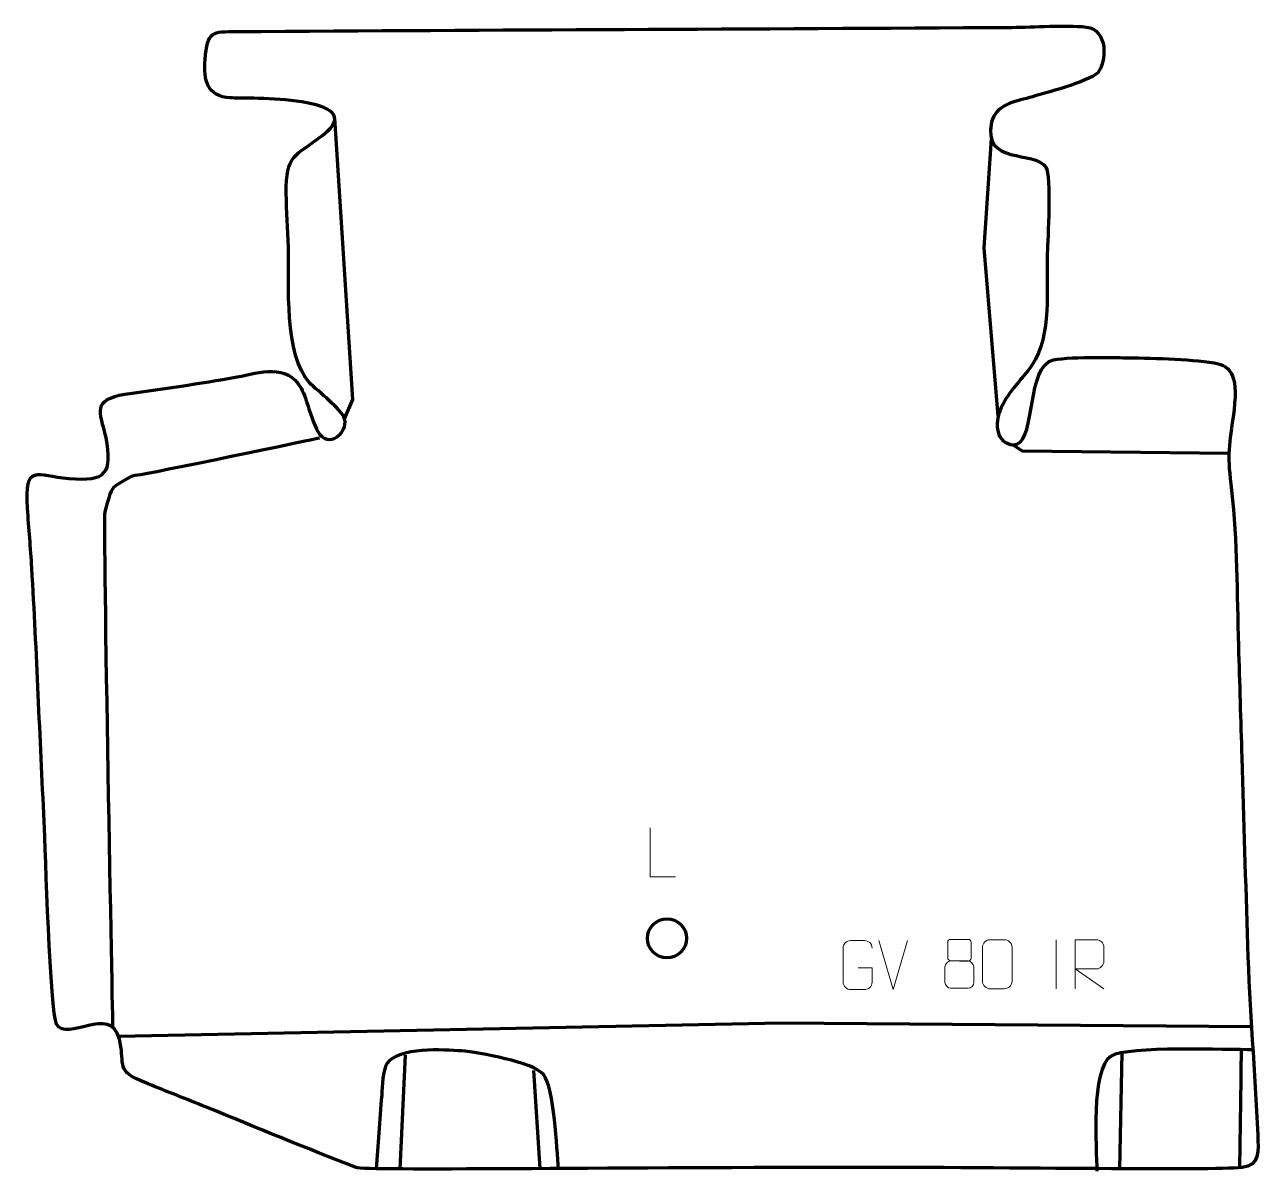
# Model space of a CAD drawing. Header units: millimetres. Extents: x 943 to 1573, y 41 to 625.
import ezdxf

# ---------------------------------------------------------------- set-up
doc = ezdxf.new("R2010")
doc.units = ezdxf.units.MM
doc.header["$MEASUREMENT"] = 0
doc.layers.add('layer 2', color=7, linetype='Continuous')
doc.layers.add('layer 3', color=7, linetype='Continuous')

msp = doc.modelspace()

# ---------------------------------------------------------------- linework, layer by layer
at = {"layer": 'layer 2', "color": 142, "lineweight": 200}
msp.add_ellipse((1270.4955, 159.8601), major_axis=(0, 10), ratio=1, dxfattribs=at)
at = {"layer": 'layer 2', "color": 142, "lineweight": 158}
for points, knots in [([(1106.1978, 424.6057), (1106.1978, 424.6057), (1110.2865, 434.4331), (1110.2865, 434.4331), (1110.2865, 434.4331), (1110.2865, 434.4331), (1101.1802, 577.7092), (1101.1802, 577.7092)], [0, 0, 0, 0, 0.33333333, 0.33333333, 0.33333333, 0.33333333, 1, 1, 1, 1]), ([(1439.3001, 425.8483), (1439.3001, 425.8483), (1432.1532, 511.6914), (1432.1532, 511.6914), (1432.1532, 511.6914), (1432.1532, 511.6914), (1435.8355, 567.1694), (1435.8355, 567.1694)], [0, 0, 0, 0, 0.33333333, 0.33333333, 0.33333333, 0.33333333, 1, 1, 1, 1]), ([(988.1088, 114.4103), (988.1088, 114.4103), (983.0217, 373.3144), (984.0801, 377.0185), (984.0801, 377.0185), (985.1385, 380.7226), (986.9906, 388.3956), (988.5781, 389.7185), (988.5781, 389.7185), (990.1656, 391.0414), (997.3093, 396.0685), (1000.7489, 396.0685), (1000.7489, 396.0685), (1004.1885, 396.0685), (1093.3532, 414.8539), (1093.3532, 414.8539)], [0, 0, 0, 0, 0.2, 0.2, 0.2, 0.2, 0.4, 0.4, 0.4, 0.4, 0.6, 0.6, 0.6, 0.6, 1, 1, 1, 1]), ([(1556.8853, 406.9283), (1556.8853, 406.9283), (1451.5998, 408.107), (1451.5998, 408.107), (1451.5998, 408.107), (1451.5998, 408.107), (1446.7763, 411.3416), (1446.7763, 411.3416)], [0, 0, 0, 0, 0.33333333, 0.33333333, 0.33333333, 0.33333333, 1, 1, 1, 1]), ([(1568.3689, 114.8056), (1568.3689, 114.8056), (1328.9014, 116.6016), (1328.9014, 116.6016), (1328.9014, 116.6016), (1328.9014, 116.6016), (990.9998, 109.8941), (990.9998, 109.8941)], [0, 0, 0, 0, 0.33333333, 0.33333333, 0.33333333, 0.33333333, 1, 1, 1, 1]), ([(1215.1973, 42.5382), (1214.3614, 52.337), (1212.9281, 83.6498), (1207.6248, 90.3845), (1207.6248, 90.3845), (1202.615, 96.7464), (1174.3022, 101.7219), (1165.7548, 102.4597), (1165.7548, 102.4597), (1156.8433, 103.2291), (1133.2577, 104.3112), (1127.9272, 96.204), (1127.9272, 96.204), (1125.3571, 92.2952), (1125.406, 84.657), (1125.0706, 80.0024), (1125.0706, 80.0024), (1124.5067, 73.5555), (1124.0673, 67.1087), (1123.5698, 60.6582), (1123.5698, 60.6582), (1123.0881, 54.5997), (1122.6367, 48.5395), (1122.1956, 42.4779)], [0, 0, 0, 0, 0.14285714, 0.14285714, 0.14285714, 0.14285714, 0.28571429, 0.28571429, 0.28571429, 0.28571429, 0.42857143, 0.42857143, 0.42857143, 0.42857143, 0.57142857, 0.57142857, 0.57142857, 0.57142857, 0.71428571, 0.71428571, 0.71428571, 0.71428571, 1, 1, 1, 1]), ([(1569.103, 103.0356), (1556.5454, 103.093), (1505.0281, 104.9655), (1496.8867, 99.8784), (1496.8867, 99.8784), (1486.1658, 93.1796), (1489.4206, 53.0467), (1489.6148, 41.1474)], [0, 0, 0, 0, 0.33333333, 0.33333333, 0.33333333, 0.33333333, 1, 1, 1, 1])]:
    msp.add_open_spline(points, degree=3, knots=knots, dxfattribs=at)
for points in [[(1501.2114, 42.4225), (1501.2114, 42.4225), (1502.5116, 101.5089), (1502.5116, 101.5089)], [(1563.124, 103.0499), (1562.8495, 83.0242), (1562.575, 62.9984), (1562.3005, 42.9727)], [(1137.0118, 100.3955), (1137.0118, 100.3955), (1134.3677, 42.3405), (1134.3677, 42.3405)], [(1202.4962, 92.458), (1202.4962, 92.458), (1205.6732, 42.4877), (1205.6732, 42.4877)]]:
    msp.add_open_spline(points, degree=3, dxfattribs=at)
at = {"layer": 'layer 3', "color": 242, "lineweight": 158}
msp.add_open_spline([(1489.9932, 600.8719), (1494.6878, 606.1446), (1495.401, 622.9606), (1484.107, 624.1963), (1484.107, 624.1963), (1473.2411, 625.3852), (1457.6901, 624.1752), (1446.3033, 624.0481), (1446.3033, 624.0481), (1314.6143, 623.2202), (1182.9271, 622.7895), (1051.2361, 621.9231), (1051.2361, 621.9231), (1038.548, 621.9195), (1036.2722, 622.1054), (1035.0735, 607.5937), (1035.0735, 607.5937), (1034.1993, 597.0111), (1035.956, 588.9253), (1047.8864, 588.0684), (1047.8864, 588.0684), (1056.0258, 587.8495), (1121.094, 589.2412), (1095.0898, 569.168), (1095.0898, 569.168), (1080.8999, 558.2146), (1076.222, 559.4408), (1076.4539, 539.3888), (1076.4539, 539.3888), (1076.5588, 530.3244), (1077.1694, 521.3331), (1077.5253, 512.283), (1077.5253, 512.283), (1077.8487, 493.9481), (1075.2656, 456.6739), (1088.3162, 442.9469), (1088.3162, 442.9469), (1092.2865, 438.7709), (1105.0432, 429.1059), (1106.1978, 424.6057), (1106.1978, 424.6057), (1108.0414, 417.4192), (1097.8486, 408.9681), (1092.5189, 418.0479), (1092.5189, 418.0479), (1088.4577, 425.9215), (1087.3626, 433.5233), (1083.9817, 440.2443), (1083.9817, 440.2443), (1076.7705, 452.8045), (1063.1036, 448.1927), (1051.3519, 445.9371), (1051.3519, 445.9371), (1032.0252, 442.3469), (1013.5542, 439.9877), (994.2169, 437.1248), (994.2169, 437.1248), (977.5049, 434.2357), (981.2747, 428.6107), (984.6328, 414.9848), (984.6328, 414.9848), (987.8753, 396.817), (984.7805, 392.5331), (965.5982, 394.1844), (965.5982, 394.1844), (948.7625, 395.6337), (943.1302, 402.4004), (944.5611, 378.8689), (944.5611, 378.8689), (945.1727, 368.8124), (946.189, 358.747), (946.7757, 348.5637), (946.7757, 348.5637), (949.2536, 305.5476), (950.8463, 262.4097), (953.0702, 219.361), (953.0702, 219.361), (953.7112, 205.6598), (956.0281, 122.2039), (959.414, 116.095), (959.414, 116.095), (964.7054, 106.548), (986.7992, 126.3651), (991.387, 108.5997), (991.387, 108.5997), (994.3753, 97.0282), (989.3427, 92.6991), (1001.9959, 87.4024), (1001.9959, 87.4024), (1001.9959, 87.4024), (1005.981, 85.7342), (1005.981, 85.7342), (1005.981, 85.7342), (1015.7022, 81.773), (1025.5142, 77.9512), (1035.2515, 74.0018), (1035.2515, 74.0018), (1060.7182, 63.593), (1086.4421, 52.9973), (1112.0627, 43.0201), (1112.0627, 43.0201), (1116.2676, 41.3826), (1240.8077, 43.03), (1359.2614, 43.1313), (1359.2614, 43.1313), (1454.0666, 43.2124), (1545.6391, 41.3526), (1563.5609, 43.0794), (1563.5609, 43.0794), (1572.8673, 43.9761), (1571.8864, 51.8195), (1571.55, 59.6512), (1571.55, 59.6512), (1570.1646, 91.9062), (1567.3277, 123.9871), (1566.3208, 156.3614), (1566.3208, 156.3614), (1565.3604, 188.2199), (1564.4064, 220.0787), (1563.4433, 251.9371), (1563.4433, 251.9371), (1562.8688, 270.9251), (1562.2942, 289.9132), (1561.7197, 308.9012), (1561.7197, 308.9012), (1560.9349, 335.3702), (1561.2354, 361.9414), (1558.1545, 388.2739), (1558.1545, 388.2739), (1556.1142, 405.7128), (1556.535, 408.6839), (1559.0276, 425.5086), (1559.0276, 425.5086), (1561.8607, 445.9657), (1558.6104, 451.4804), (1549.299, 453.0903), (1549.299, 453.0903), (1536.1217, 455.1924), (1516.2587, 455.4763), (1502.745, 455.7073), (1502.745, 455.7073), (1496.256, 455.8195), (1469.0819, 456.46), (1465.0175, 453.716), (1465.0175, 453.716), (1453.395, 445.8693), (1458.3957, 410.6959), (1446.7763, 411.3416), (1446.7763, 411.3416), (1446.7763, 411.3416), (1445.6279, 411.5126), (1445.6279, 411.5126), (1445.6279, 411.5126), (1445.6279, 411.5126), (1444.3671, 411.9111), (1444.3671, 411.9111), (1444.3671, 411.9111), (1436.6037, 414.939), (1438.3125, 425.6598), (1441.2893, 431.4332), (1441.2893, 431.4332), (1446.55, 440.7743), (1451.0025, 444.198), (1456.5475, 452.0186), (1456.5475, 452.0186), (1466.7795, 467.3635), (1463.6961, 490.9714), (1464.2813, 509.0465), (1464.2813, 509.0465), (1464.5084, 516.0621), (1466.5242, 548.1713), (1463.6003, 552.7659), (1463.6003, 552.7659), (1457.9621, 561.6257), (1431.0079, 553.7537), (1435.9568, 575.6661), (1435.9568, 575.6661), (1438.0217, 584.809), (1447.4618, 586.076), (1455.1639, 588.2747), (1455.1639, 588.2747), (1462.7096, 590.4287), (1484.9002, 596.1708), (1489.9932, 600.8719)], degree=3, knots=[0, 0, 0, 0, 0.0212766, 0.0212766, 0.0212766, 0.0212766, 0.04255319, 0.04255319, 0.04255319, 0.04255319, 0.06382979, 0.06382979, 0.06382979, 0.06382979, 0.08510638, 0.08510638, 0.08510638, 0.08510638, 0.10638298, 0.10638298, 0.10638298, 0.10638298, 0.12765957, 0.12765957, 0.12765957, 0.12765957, 0.14893617, 0.14893617, 0.14893617, 0.14893617, 0.17021277, 0.17021277, 0.17021277, 0.17021277, 0.19148936, 0.19148936, 0.19148936, 0.19148936, 0.21276596, 0.21276596, 0.21276596, 0.21276596, 0.23404255, 0.23404255, 0.23404255, 0.23404255, 0.25531915, 0.25531915, 0.25531915, 0.25531915, 0.27659574, 0.27659574, 0.27659574, 0.27659574, 0.29787234, 0.29787234, 0.29787234, 0.29787234, 0.31914894, 0.31914894, 0.31914894, 0.31914894, 0.34042553, 0.34042553, 0.34042553, 0.34042553, 0.36170213, 0.36170213, 0.36170213, 0.36170213, 0.38297872, 0.38297872, 0.38297872, 0.38297872, 0.40425532, 0.40425532, 0.40425532, 0.40425532, 0.42553191, 0.42553191, 0.42553191, 0.42553191, 0.44680851, 0.44680851, 0.44680851, 0.44680851, 0.46808511, 0.46808511, 0.46808511, 0.46808511, 0.4893617, 0.4893617, 0.4893617, 0.4893617, 0.5106383, 0.5106383, 0.5106383, 0.5106383, 0.53191489, 0.53191489, 0.53191489, 0.53191489, 0.55319149, 0.55319149, 0.55319149, 0.55319149, 0.57446809, 0.57446809, 0.57446809, 0.57446809, 0.59574468, 0.59574468, 0.59574468, 0.59574468, 0.61702128, 0.61702128, 0.61702128, 0.61702128, 0.63829787, 0.63829787, 0.63829787, 0.63829787, 0.65957447, 0.65957447, 0.65957447, 0.65957447, 0.68085106, 0.68085106, 0.68085106, 0.68085106, 0.70212766, 0.70212766, 0.70212766, 0.70212766, 0.72340426, 0.72340426, 0.72340426, 0.72340426, 0.74468085, 0.74468085, 0.74468085, 0.74468085, 0.76595745, 0.76595745, 0.76595745, 0.76595745, 0.78723404, 0.78723404, 0.78723404, 0.78723404, 0.80851064, 0.80851064, 0.80851064, 0.80851064, 0.82978723, 0.82978723, 0.82978723, 0.82978723, 0.85106383, 0.85106383, 0.85106383, 0.85106383, 0.87234043, 0.87234043, 0.87234043, 0.87234043, 0.89361702, 0.89361702, 0.89361702, 0.89361702, 0.91489362, 0.91489362, 0.91489362, 0.91489362, 0.93617021, 0.93617021, 0.93617021, 0.93617021, 0.95744681, 0.95744681, 0.95744681, 0.95744681, 1, 1, 1, 1], dxfattribs=at)
at = {"layer": 'layer 3', "color": 250, "lineweight": 9}
for points, knots in [([(1274.898, 191.2655), (1274.898, 191.2655), (1261.9489, 191.2655), (1261.9489, 191.2655), (1261.9489, 191.2655), (1261.9489, 191.2655), (1261.9489, 216.2191), (1261.9489, 216.2191)], [0, 0, 0, 0, 0.33333333, 0.33333333, 0.33333333, 0.33333333, 1, 1, 1, 1]), ([(1367.886, 144.7429), (1367.886, 144.7429), (1375.0541, 144.7429), (1375.0541, 144.7429), (1375.0541, 144.7429), (1375.0541, 144.7429), (1375.0541, 137.5748), (1375.0541, 137.5748), (1375.0541, 137.5748), (1374.9144, 135.2514), (1373.2372, 133.7718), (1371.0894, 133.761), (1371.0894, 133.761), (1368.7576, 133.7614), (1366.4256, 133.7614), (1364.0941, 133.761), (1364.0941, 133.761), (1362.1692, 133.6556), (1360.197, 135.5401), (1360.2082, 137.5574), (1360.2082, 137.5574), (1360.2086, 143.3275), (1360.2086, 149.0972), (1360.2082, 154.8665), (1360.2082, 154.8665), (1360.2124, 157.0046), (1361.9592, 158.7238), (1364.1115, 158.7104), (1364.1115, 158.7104), (1366.4372, 158.7104), (1368.7633, 158.7104), (1371.0894, 158.7104), (1371.0894, 158.7104), (1373.0361, 158.7458), (1375.0275, 157.2543), (1375.0541, 154.8166)], [0, 0, 0, 0, 0.1, 0.1, 0.1, 0.1, 0.2, 0.2, 0.2, 0.2, 0.3, 0.3, 0.3, 0.3, 0.4, 0.4, 0.4, 0.4, 0.5, 0.5, 0.5, 0.5, 0.6, 0.6, 0.6, 0.6, 0.7, 0.7, 0.7, 0.7, 0.8, 0.8, 0.8, 0.8, 1, 1, 1, 1]), ([(1413.54, 157.8716), (1413.54, 155.6586), (1413.54, 151.9763), (1413.54, 149.763), (1413.54, 149.763), (1413.555, 149.2556), (1414.3624, 148.3242), (1415.0625, 148.3254), (1415.0625, 148.3254), (1418.0324, 148.3256), (1421.0026, 148.2407), (1423.973, 148.2404), (1423.973, 148.2404), (1424.7701, 148.2446), (1425.4908, 149.0349), (1425.4882, 149.7556), (1425.4882, 149.7556), (1425.4879, 151.9716), (1425.4879, 155.6563), (1425.4882, 157.8716), (1425.4882, 157.8716), (1425.4697, 158.5824), (1424.8583, 159.3428), (1424.0244, 159.3354), (1424.0244, 159.3354), (1421.0073, 159.3351), (1417.9904, 159.3351), (1414.9738, 159.3354), (1414.9738, 159.3354), (1414.3474, 159.343), (1413.5233, 158.632), (1413.54, 157.8716)], [0, 0, 0, 0, 0.11111111, 0.11111111, 0.11111111, 0.11111111, 0.22222222, 0.22222222, 0.22222222, 0.22222222, 0.33333333, 0.33333333, 0.33333333, 0.33333333, 0.44444444, 0.44444444, 0.44444444, 0.44444444, 0.55555556, 0.55555556, 0.55555556, 0.55555556, 0.66666667, 0.66666667, 0.66666667, 0.66666667, 0.77777778, 0.77777778, 0.77777778, 0.77777778, 1, 1, 1, 1]), ([(1435.2159, 159.1255), (1437.582, 159.1255), (1439.9485, 159.1255), (1442.315, 159.1255), (1442.315, 159.1255), (1444.2955, 159.1611), (1446.3215, 157.6668), (1446.3486, 155.2247), (1446.3486, 155.2247), (1446.3482, 149.4673), (1446.3482, 143.7095), (1446.3486, 137.9513), (1446.3486, 137.9513), (1446.2065, 135.6237), (1444.5001, 134.1414), (1442.315, 134.1306), (1442.315, 134.1306), (1439.9426, 134.131), (1437.5702, 134.131), (1435.1982, 134.1306), (1435.1982, 134.1306), (1433.2397, 134.025), (1431.2333, 135.9129), (1431.2447, 137.9339), (1431.2447, 137.9339), (1431.2451, 143.7145), (1431.2451, 149.4948), (1431.2447, 155.2746), (1431.2447, 155.2746), (1431.249, 157.4166), (1433.0261, 159.1391), (1435.2159, 159.1255)], [0, 0, 0, 0, 0.11111111, 0.11111111, 0.11111111, 0.11111111, 0.22222222, 0.22222222, 0.22222222, 0.22222222, 0.33333333, 0.33333333, 0.33333333, 0.33333333, 0.44444444, 0.44444444, 0.44444444, 0.44444444, 0.55555556, 0.55555556, 0.55555556, 0.55555556, 0.66666667, 0.66666667, 0.66666667, 0.66666667, 0.77777778, 0.77777778, 0.77777778, 0.77777778, 1, 1, 1, 1]), ([(1478.4646, 134.1495), (1478.4646, 134.1495), (1478.4646, 159.103), (1478.4646, 159.103), (1478.4646, 159.103), (1482.0594, 159.103), (1485.6549, 159.103), (1489.2501, 159.103), (1489.2501, 159.103), (1491.5754, 159.0653), (1493.1327, 157.5753), (1493.1286, 155.2089), (1493.1286, 155.2089), (1493.1282, 153.1734), (1493.1282, 150.114), (1493.1286, 148.078), (1493.1286, 148.078), (1493.1221, 146.2025), (1491.3098, 144.2607), (1489.3003, 144.2416), (1489.3003, 144.2416), (1489.3003, 144.2416), (1478.4646, 144.2416), (1478.4646, 144.2416), (1478.4646, 144.2416), (1478.4646, 144.2416), (1493.1193, 134.1495), (1493.1193, 134.1495)], [0, 0, 0, 0, 0.125, 0.125, 0.125, 0.125, 0.25, 0.25, 0.25, 0.25, 0.375, 0.375, 0.375, 0.375, 0.5, 0.5, 0.5, 0.5, 0.625, 0.625, 0.625, 0.625, 0.75, 0.75, 0.75, 0.75, 1, 1, 1, 1]), ([(1412.0812, 145.3534), (1412.0812, 142.1826), (1412.0812, 140.4805), (1412.0812, 137.3091), (1412.0812, 137.3091), (1412.0727, 136.0872), (1413.7706, 134.3945), (1415.0232, 134.386), (1415.0232, 134.386), (1418.0063, 134.3863), (1420.9896, 134.3863), (1423.973, 134.386), (1423.973, 134.386), (1425.2963, 134.3977), (1426.9167, 136.0193), (1426.9056, 137.3185), (1426.9056, 137.3185), (1426.9053, 140.4867), (1426.9053, 142.1855), (1426.9056, 145.3534), (1426.9056, 145.3534), (1426.8359, 146.7338), (1425.2581, 148.3124), (1423.9527, 148.3063), (1423.9527, 148.3063), (1420.9761, 148.306), (1417.9995, 148.306), (1415.0232, 148.3063), (1415.0232, 148.3063), (1413.9437, 148.3127), (1412.0974, 146.7338), (1412.0812, 145.3534)], [0, 0, 0, 0, 0.11111111, 0.11111111, 0.11111111, 0.11111111, 0.22222222, 0.22222222, 0.22222222, 0.22222222, 0.33333333, 0.33333333, 0.33333333, 0.33333333, 0.44444444, 0.44444444, 0.44444444, 0.44444444, 0.55555556, 0.55555556, 0.55555556, 0.55555556, 0.66666667, 0.66666667, 0.66666667, 0.66666667, 0.77777778, 0.77777778, 0.77777778, 0.77777778, 1, 1, 1, 1])]:
    msp.add_open_spline(points, degree=3, knots=knots, dxfattribs=at)
for points in [[(1385.7341, 133.7568), (1385.7341, 133.7568), (1378.4123, 158.7104), (1378.4123, 158.7104)], [(1393.056, 158.7104), (1393.056, 158.7104), (1385.7342, 133.7568), (1385.7342, 133.7568)], [(1468.7966, 159.1133), (1468.7966, 159.1133), (1468.7966, 134.1392), (1468.7966, 134.1392)]]:
    msp.add_open_spline(points, degree=3, dxfattribs=at)

doc.saveas('drawing.dxf')
